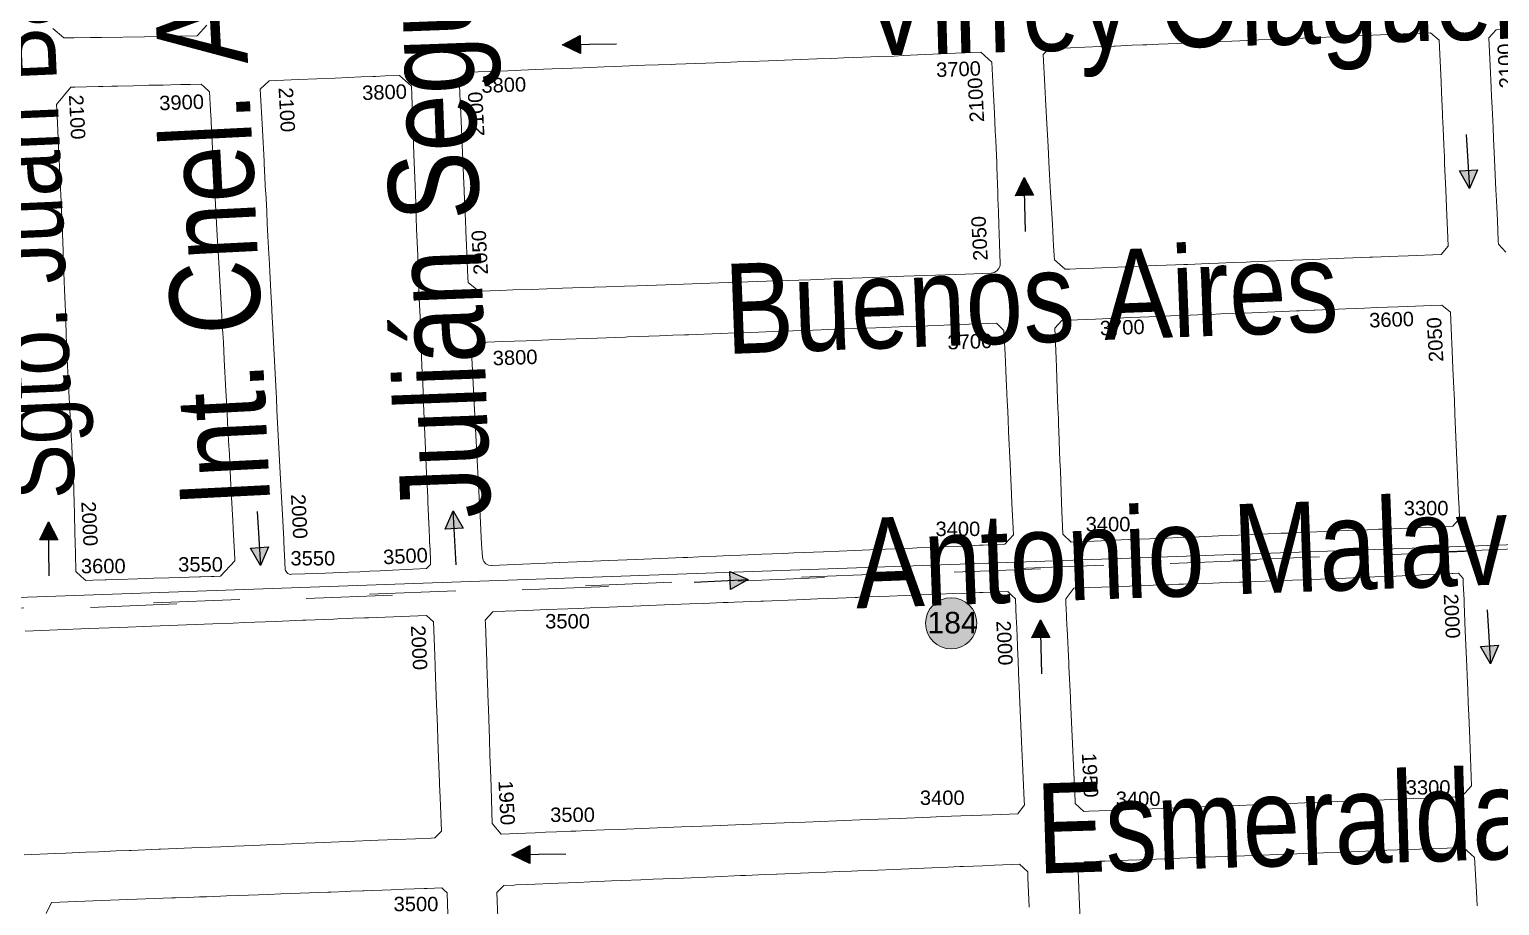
# Model space of a CAD drawing. Header units: millimetres. Extents: x 11558 to 23675, y 49449 to 61482.
# Drawn here: x 16954.5 to 17362.6, y 55592.7 to 55836 of the extents above; entities that cross this region are included whole.
import ezdxf

# ---------------------------------------------------------------- set-up
doc = ezdxf.new("R2010")
doc.units = ezdxf.units.MM
doc.linetypes.add('ACAD_ISO03W100', pattern=[30, 12, -18])
for name, color, linetype in [('0. plano base - nombres calles', 22, 'Continuous'), ('0. Plano Base - PLANO', 254, 'Continuous'), ('0. Plano base - sentido calles', 253, 'Continuous'), ('0.BARRIOS - DIVISIÓN', 12, 'ACAD_ISO03W100'), ('7. puesta en valor CC la lucila', 212, 'Continuous'), ('numeración', 7, 'Continuous')]:
    doc.layers.add(name, color=color, linetype=linetype)
doc.layers.add('Linea 184 IDA', color=7, linetype='Continuous', true_color=0x3d3d3d)
doc.layers.get('7. puesta en valor CC la lucila').off()
doc.styles.get("Standard").update_dxf_attribs({"font": 'arial.ttf'})

# ---------------------------------------------------------------- blocks, each defined once
blk = doc.blocks.new('MANZANAS')
at = {"layer": '0. Plano Base - PLANO', "color": 0, "linetype": 'Continuous', "lineweight": 5}
for points in [[(5636853.3, 6178648.37), (5636850.48, 6178649.37), (5636849.99, 6178650.21), (5636847.15, 6178655.11), (5636845.24, 6178658.4), (5636843.6, 6178661.23), (5636842.93, 6178662.39), (5636838.66, 6178669.75), (5636835.73, 6178674.8), (5636834.17, 6178677.49), (5636831.38, 6178682.3), (5636829.86, 6178684.92), (5636828.54, 6178687.19), (5636825.57, 6178692.3), (5636821.66, 6178699.04), (5636822.42, 6178701.93), (5636825.22, 6178703.5)], [(5636504.23, 6178538.06), (5636503.15, 6178534.16), (5636498.01, 6178531.38), (5636494.86, 6178529.68), (5636490.35, 6178527.24), (5636479.85, 6178521.57), (5636477.7, 6178520.41), (5636477.17, 6178520.12), (5636473.18, 6178517.97), (5636470.61, 6178516.58), (5636466.68, 6178517.54)], [(5636836.03, 6178425.69), (5636830.72, 6178434.98), (5636827.1, 6178441.34), (5636827.5, 6178443.69), (5636827.6, 6178444.27), (5636831.18, 6178446.31), (5636832.46, 6178447.04), (5636835.33, 6178448.67), (5636840.85, 6178451.81), (5636846.84, 6178455.22), (5636854.26, 6178459.44), (5636861.55, 6178463.59), (5636868.47, 6178467.52), (5636876.03, 6178471.82), (5636878.81, 6178473.4), (5636880.34, 6178474.27), (5636883.03, 6178475.8), (5636891.95, 6178480.87), (5636900.55, 6178485.77), (5636905.71, 6178488.7), (5636911.14, 6178491.78), (5636919.03, 6178496.27), (5636920.38, 6178495.92), (5636923.08, 6178495.2), (5636927.9, 6178487.03), (5636929.88, 6178483.68)], [(5636692.43, 6178351.37), (5636686.68, 6178361.43), (5636687.53, 6178364.11), (5636689.93, 6178365.49), (5636690.44, 6178365.78), (5636693.21, 6178367.37), (5636700.69, 6178371.65), (5636705.32, 6178374.31), (5636708.33, 6178376.04), (5636713.47, 6178378.98), (5636715.92, 6178380.38), (5636720.5, 6178383.01), (5636723.54, 6178384.75), (5636730.79, 6178388.9), (5636736.38, 6178392.11), (5636738.36, 6178393.24), (5636744.59, 6178396.81), (5636745.75, 6178397.47), (5636750.47, 6178400.18), (5636753.27, 6178401.78), (5636753.36, 6178401.83), (5636760.98, 6178406.2), (5636765.18, 6178408.6), (5636768.33, 6178410.41), (5636771.35, 6178412.14), (5636772.86, 6178413.01), (5636775.86, 6178414.72), (5636783.3, 6178418.99), (5636790.7, 6178423.23), (5636793.2, 6178424.66), (5636797.48, 6178427.11), (5636798.29, 6178427.58), (5636803.01, 6178430.28), (5636805.76, 6178431.85), (5636811.85, 6178435.34), (5636814.83, 6178434.47), (5636815.61, 6178433.11), (5636819.71, 6178425.93)], [(5636537.06, 6178365.5), (5636540.92, 6178367.7), (5636544.77, 6178369.9), (5636552.39, 6178374.24), (5636557.31, 6178377.05), (5636559.86, 6178378.5), (5636567.55, 6178382.89), (5636582.29, 6178391.3), (5636587.22, 6178394.1), (5636590.07, 6178395.73), (5636597.34, 6178399.88), (5636604, 6178403.68), (5636604.77, 6178404.12), (5636611.52, 6178407.96), (5636612.37, 6178408.45), (5636615.17, 6178410.05), (5636616.11, 6178410.58), (5636618.9, 6178412.17), (5636618.94, 6178412.2), (5636619.92, 6178412.76), (5636633.9, 6178420.73), (5636636.44, 6178420.02), (5636641.04, 6178411.91), (5636642.43, 6178409.47), (5636642.63, 6178409.13), (5636646.62, 6178402.1), (5636650.79, 6178394.76), (5636652.62, 6178391.54), (5636655.15, 6178387.09), (5636658.38, 6178381.41), (5636658.72, 6178380.81), (5636660.61, 6178377.48), (5636661.7, 6178375.55), (5636665.18, 6178369.43), (5636664.45, 6178366.97), (5636663.57, 6178366.47), (5636659.76, 6178364.28), (5636655.22, 6178361.68), (5636650.73, 6178359.11), (5636643.28, 6178354.85), (5636635.57, 6178350.43), (5636633.19, 6178349.07), (5636628.27, 6178346.25), (5636625.44, 6178344.64), (5636620.67, 6178341.91), (5636616.17, 6178339.33), (5636612.85, 6178337.43), (5636605.87, 6178333.43), (5636602.14, 6178331.29), (5636598.25, 6178329.07), (5636597.87, 6178328.85), (5636591.17, 6178325.01), (5636590.73, 6178324.76), (5636587.58, 6178322.96), (5636583.31, 6178320.51), (5636580.26, 6178318.77), (5636575.4, 6178315.98), (5636572.85, 6178314.52), (5636565.37, 6178310.24)], [(5636578.29, 6178298.62), (5636578.25, 6178302), (5636590.34, 6178308.87), (5636600.92, 6178314.88), (5636607.34, 6178318.53), (5636608.2, 6178319.01), (5636611.25, 6178320.75), (5636614.03, 6178322.32), (5636615.7, 6178323.27), (5636619.1, 6178325.2), (5636620.53, 6178326.02), (5636623.44, 6178327.67), (5636630.66, 6178331.77), (5636633.65, 6178333.47), (5636638.29, 6178336.1), (5636645.02, 6178339.92), (5636645.74, 6178340.34), (5636649.54, 6178342.49), (5636650.59, 6178343.09), (5636653.44, 6178344.71), (5636653.73, 6178344.87), (5636660.31, 6178348.61), (5636663.44, 6178350.39), (5636668.25, 6178353.12), (5636669.02, 6178353.56), (5636672.52, 6178355.55), (5636673.28, 6178355.35), (5636674.46, 6178355.04), (5636677.46, 6178349.75)]]:
    blk.add_lwpolyline(points, dxfattribs=at)
for points in [[(5636748.01, 6178588.41), (5636746.9, 6178587.78), (5636743.04, 6178588.72), (5636741.12, 6178591.95), (5636737.99, 6178597.25), (5636733.51, 6178604.82), (5636730.98, 6178609.1), (5636729.19, 6178612.12), (5636727, 6178615.82), (5636725.34, 6178618.62), (5636724.63, 6178619.83), (5636720.28, 6178627.18), (5636718.41, 6178630.34), (5636713.96, 6178637.87), (5636714.66, 6178639.97), (5636717.84, 6178641.8), (5636719.9, 6178642.98), (5636723.36, 6178644.97), (5636727.16, 6178647.15), (5636730.34, 6178648.98), (5636730.68, 6178649.17), (5636734.76, 6178651.52), (5636737.35, 6178653), (5636738.31, 6178653.55), (5636741.15, 6178655.19), (5636745.72, 6178657.81), (5636749.23, 6178659.83), (5636753.1, 6178662.05), (5636760.67, 6178666.4), (5636765.19, 6178669), (5636768.4, 6178670.84), (5636773.26, 6178673.63), (5636775.89, 6178675.14), (5636783.4, 6178679.46), (5636787.64, 6178681.89), (5636790.8, 6178683.7), (5636798.38, 6178688.06), (5636801.78, 6178690.01), (5636806.62, 6178692.79), (5636809.76, 6178692.09), (5636815.52, 6178682.08), (5636817.02, 6178679.49), (5636819.92, 6178674.45), (5636820.36, 6178673.68), (5636822, 6178670.84), (5636824.26, 6178666.9), (5636825.96, 6178663.96), (5636826.89, 6178662.33), (5636828.72, 6178659.17), (5636830.5, 6178656.08), (5636832.95, 6178651.82), (5636835.11, 6178648.07), (5636836.07, 6178646.39), (5636838.35, 6178642.44), (5636837.69, 6178639.55), (5636829.7, 6178635), (5636827.3, 6178633.63), (5636821.11, 6178630.1), (5636820.44, 6178629.72), (5636814.24, 6178626.18), (5636806.62, 6178621.84), (5636799.42, 6178617.73), (5636796.01, 6178615.78), (5636791.73, 6178613.34), (5636790.56, 6178612.67), (5636787.55, 6178610.96), (5636783.91, 6178608.88), (5636781.53, 6178607.53), (5636776.55, 6178604.69), (5636775.55, 6178604.12), (5636773.52, 6178602.96), (5636769.07, 6178600.42), (5636765.04, 6178598.12), (5636761.41, 6178596.05), (5636753.92, 6178591.78), (5636750.9, 6178590.06)], [(5636605.5, 6178507.46), (5636605.24, 6178507.32), (5636601.55, 6178508.09), (5636600.87, 6178509.26), (5636599.73, 6178511.24), (5636596.4, 6178517.01), (5636594.42, 6178520.43), (5636592.76, 6178523.3), (5636592.17, 6178524.33), (5636590.19, 6178527.76), (5636588.67, 6178530.39), (5636587.77, 6178531.96), (5636583.45, 6178539.42), (5636579.12, 6178546.92), (5636577.05, 6178550.51), (5636575.42, 6178553.34), (5636573.91, 6178555.95), (5636574.69, 6178559.93), (5636577.05, 6178561.28), (5636579.79, 6178562.84), (5636584.17, 6178565.34), (5636586.36, 6178566.59), (5636587.35, 6178567.16), (5636592.8, 6178570.27), (5636594.85, 6178571.44), (5636602.31, 6178575.7), (5636607.47, 6178578.64), (5636609.91, 6178580.03), (5636613.54, 6178582.1), (5636617.24, 6178584.2), (5636623.71, 6178587.87), (5636624.78, 6178588.48), (5636632.03, 6178592.59), (5636636.54, 6178595.15), (5636639.56, 6178596.86), (5636642.67, 6178598.63), (5636647.15, 6178601.17), (5636654.89, 6178605.56), (5636658.83, 6178607.8), (5636662.44, 6178609.85), (5636665.24, 6178611.44), (5636669.94, 6178614.11), (5636673.78, 6178616.3), (5636677.48, 6178618.41), (5636679.67, 6178619.68), (5636684.91, 6178622.71), (5636688.65, 6178624.88), (5636692.28, 6178626.98), (5636698.32, 6178630.48), (5636699.64, 6178630.13), (5636702.32, 6178629.43), (5636706.09, 6178622.99), (5636707.79, 6178620.09), (5636709.49, 6178617.18), (5636712.02, 6178612.84), (5636713.35, 6178610.57), (5636716.43, 6178605.27), (5636717.02, 6178604.22), (5636720.48, 6178598.05), (5636721.3, 6178596.6), (5636723.11, 6178593.37), (5636724.89, 6178590.19), (5636727.44, 6178585.66), (5636730.22, 6178580.74), (5636730.39, 6178580.34), (5636730.5, 6178579.47), (5636730.32, 6178578.61), (5636729.86, 6178577.86), (5636729.18, 6178577.32), (5636722.92, 6178573.81), (5636715.74, 6178569.74), (5636713.05, 6178568.21), (5636708.09, 6178565.4), (5636700.6, 6178561.15), (5636693.05, 6178556.87), (5636690.53, 6178555.45), (5636685.53, 6178552.61), (5636682.69, 6178551.01), (5636677.87, 6178548.28), (5636677.09, 6178547.84), (5636670.32, 6178544.01), (5636663.38, 6178540.08), (5636654.81, 6178535.25), (5636648.24, 6178531.54), (5636646.1, 6178530.34), (5636643.52, 6178528.89), (5636640.54, 6178527.2), (5636636.1, 6178524.7), (5636633.25, 6178523.1), (5636633.12, 6178523.03), (5636630.35, 6178521.47), (5636625.51, 6178518.74), (5636617.91, 6178514.45), (5636613.47, 6178511.95), (5636610.47, 6178510.26)], [(5636790.6, 6178525.5), (5636783.35, 6178521.34), (5636780.23, 6178522.23), (5636778.12, 6178525.94), (5636777.22, 6178527.51), (5636774.45, 6178532.38), (5636771.54, 6178537.48), (5636770.16, 6178539.91), (5636766.07, 6178547.09), (5636765.22, 6178548.59), (5636764.33, 6178550.14), (5636762.88, 6178552.68), (5636761.71, 6178554.74), (5636757.29, 6178562.49), (5636756.08, 6178564.63), (5636751.94, 6178571.9), (5636752.64, 6178574.67), (5636756.47, 6178576.88), (5636760.76, 6178579.35), (5636769.26, 6178584.24), (5636775.94, 6178588.06), (5636778.85, 6178589.73), (5636781.19, 6178591.06), (5636783.62, 6178592.46), (5636787.3, 6178594.56), (5636788.52, 6178595.26), (5636791, 6178596.68), (5636795.6, 6178599.31), (5636798.48, 6178600.96), (5636805.85, 6178605.17), (5636809.25, 6178607.12), (5636810, 6178607.55), (5636813.54, 6178609.57), (5636813.63, 6178609.62), (5636821.12, 6178613.91), (5636825.63, 6178616.49), (5636828.58, 6178618.18), (5636833.73, 6178621.13), (5636835.98, 6178622.41), (5636841.76, 6178625.72), (5636844.3, 6178627.17), (5636847.37, 6178626.49), (5636849.61, 6178622.61), (5636852.77, 6178617.11), (5636855.1, 6178613.07), (5636857.03, 6178609.72), (5636859.6, 6178605.27), (5636861.5, 6178601.97), (5636865.76, 6178594.56), (5636869.96, 6178587.27), (5636873.16, 6178581.72), (5636874.5, 6178579.39), (5636876.03, 6178576.73), (5636875.95, 6178576.45), (5636875.52, 6178574.9), (5636875.28, 6178574.05), (5636873.06, 6178572.78), (5636870.33, 6178571.21), (5636866.59, 6178569.06), (5636865.72, 6178568.57), (5636862.65, 6178566.81), (5636859.01, 6178564.72), (5636858.47, 6178564.41), (5636858.14, 6178564.22), (5636857.36, 6178563.78), (5636854.72, 6178562.26), (5636852.09, 6178560.75), (5636851.71, 6178560.53), (5636844.28, 6178556.28), (5636842.55, 6178555.29), (5636840.72, 6178554.23), (5636840.67, 6178554.21), (5636836.69, 6178551.93), (5636835.63, 6178551.32), (5636833.94, 6178550.35), (5636829.21, 6178547.63), (5636826.88, 6178546.3), (5636821.9, 6178543.44), (5636818.85, 6178541.7), (5636814.2, 6178539.03), (5636809.01, 6178536.05), (5636806.56, 6178534.65), (5636803.33, 6178532.8), (5636802.28, 6178532.2), (5636799.06, 6178530.35), (5636795.4, 6178528.25), (5636791.54, 6178526.04)], [(5636642.75, 6178441.06), (5636641.9, 6178441.03), (5636641.1, 6178441.3), (5636640.75, 6178441.54), (5636640.21, 6178442.19), (5636640.16, 6178442.27), (5636638.36, 6178445.32), (5636634.37, 6178452.11), (5636630.03, 6178459.48), (5636625.6, 6178467.02), (5636622.98, 6178471.47), (5636621.23, 6178474.44), (5636620.96, 6178474.9), (5636616.94, 6178481.72), (5636616.65, 6178482.23), (5636611.16, 6178491.56), (5636611.93, 6178494.74), (5636617.67, 6178498), (5636620.39, 6178499.54), (5636623.25, 6178501.16), (5636625.36, 6178502.36), (5636628.71, 6178504.26), (5636632.83, 6178506.6), (5636640.43, 6178510.91), (5636647.21, 6178514.76), (5636647.87, 6178515.14), (5636655.5, 6178519.46), (5636658.69, 6178521.28), (5636661.5, 6178522.87), (5636662.51, 6178523.44), (5636670.18, 6178527.8), (5636673.91, 6178529.91), (5636677.56, 6178531.98), (5636683.01, 6178535.08), (5636685.32, 6178536.39), (5636692.61, 6178540.53), (5636700.19, 6178544.83), (5636707.76, 6178549.13), (5636715.28, 6178553.39), (5636722.8, 6178557.66), (5636725.61, 6178559.26), (5636729.34, 6178561.37), (5636730.24, 6178561.88), (5636736.91, 6178565.67), (5636739.65, 6178564.87), (5636742.19, 6178560.48), (5636742.97, 6178559.15), (5636745.21, 6178555.28), (5636746.44, 6178553.16), (5636747.35, 6178551.59), (5636749.56, 6178547.79), (5636750.09, 6178546.87), (5636752.02, 6178543.55), (5636753.79, 6178540.5), (5636758.28, 6178532.76), (5636762.51, 6178525.47), (5636763.77, 6178523.3), (5636767.25, 6178517.3), (5636768.16, 6178515.73), (5636767.23, 6178512.26), (5636765.13, 6178511.06), (5636762.05, 6178509.29), (5636761.13, 6178508.77), (5636759.89, 6178508.05), (5636757.03, 6178506.41), (5636753.48, 6178504.38), (5636750.35, 6178502.59), (5636746.12, 6178500.16), (5636745.01, 6178499.53), (5636738.45, 6178495.77), (5636736.5, 6178494.65), (5636731.08, 6178491.55), (5636723.54, 6178487.23), (5636716.38, 6178483.13), (5636713.81, 6178481.66), (5636708.64, 6178478.69), (5636703.62, 6178475.81), (5636700.97, 6178474.3), (5636697.74, 6178472.45), (5636693.45, 6178469.99), (5636690.84, 6178468.49), (5636689.61, 6178467.79), (5636686.1, 6178465.78), (5636678.27, 6178461.29), (5636671.8, 6178457.58), (5636664.06, 6178453.15), (5636659.97, 6178450.81), (5636656.63, 6178448.9), (5636649.12, 6178444.59), (5636643.56, 6178441.41), (5636643.53, 6178441.39)], [(5636822.15, 6178457.24), (5636820.97, 6178456.56), (5636817.8, 6178457.45), (5636817.47, 6178458.01), (5636813.49, 6178464.87), (5636808.45, 6178473.55), (5636803.37, 6178482.3), (5636803.02, 6178482.89), (5636798.67, 6178490.39), (5636798.17, 6178491.26), (5636793.43, 6178499.42), (5636792.95, 6178500.25), (5636790.55, 6178504.37), (5636789.95, 6178505.41), (5636789.25, 6178506.62), (5636789.86, 6178510.29), (5636791.54, 6178511.24), (5636793.35, 6178512.27), (5636796.53, 6178514.07), (5636801.74, 6178517.02), (5636804.97, 6178518.85), (5636808.13, 6178520.64), (5636809.04, 6178521.16), (5636811.25, 6178522.41), (5636812.91, 6178523.35), (5636815.29, 6178524.7), (5636816.35, 6178525.3), (5636823.45, 6178529.33), (5636826.67, 6178531.15), (5636829.94, 6178533), (5636830.7, 6178533.43), (5636837.88, 6178537.5), (5636845.17, 6178541.63), (5636853.8, 6178546.56), (5636862.57, 6178551.58), (5636865.78, 6178553.43), (5636867.73, 6178554.55), (5636870.59, 6178556.19), (5636873.07, 6178557.62), (5636873.76, 6178558.02), (5636881.26, 6178562.33), (5636881.41, 6178562.42), (5636882.71, 6178563.17), (5636884.53, 6178562.53), (5636885.23, 6178561.31), (5636887.48, 6178557.39), (5636887.98, 6178556.51), (5636891.77, 6178549.89), (5636896.68, 6178541.32), (5636897.97, 6178539.07), (5636899.91, 6178535.69), (5636901.74, 6178532.48), (5636903.4, 6178529.59), (5636906.74, 6178523.77), (5636913.19, 6178512.5), (5636912.12, 6178508.54), (5636910.59, 6178507.67), (5636907.6, 6178505.97), (5636903.86, 6178503.83), (5636900.55, 6178501.94), (5636896.99, 6178499.92), (5636893.44, 6178497.89), (5636890.29, 6178496.1), (5636884.35, 6178492.7), (5636876.03, 6178487.96), (5636868.93, 6178483.91), (5636861.69, 6178479.78), (5636858.62, 6178478.04), (5636856.2, 6178476.66), (5636856.16, 6178476.63), (5636854.49, 6178475.68), (5636851.6, 6178474.03), (5636847.13, 6178471.48), (5636846.26, 6178470.98), (5636839.82, 6178467.31), (5636835.04, 6178464.59), (5636832.69, 6178463.25), (5636827.96, 6178460.55), (5636824.66, 6178458.67)], [(5636595.06, 6178413.4), (5636594.36, 6178413.35), (5636594.03, 6178413.41), (5636593.44, 6178413.73), (5636593.2, 6178413.97), (5636589.32, 6178420.58), (5636588.98, 6178421.16), (5636584.64, 6178428.55), (5636583.94, 6178429.75), (5636579.61, 6178437.12), (5636575.22, 6178444.59), (5636570.76, 6178452.19), (5636569.04, 6178455.12), (5636568.27, 6178456.43), (5636566.5, 6178459.44), (5636563.85, 6178463.95), (5636562.09, 6178466.96), (5636558.45, 6178473.14), (5636557.75, 6178474.34), (5636555.56, 6178478.06), (5636554.98, 6178479.06), (5636553.17, 6178482.14), (5636551.23, 6178485.44), (5636549.37, 6178488.61), (5636548.81, 6178489.56), (5636546.3, 6178493.85), (5636544.51, 6178496.88), (5636542.8, 6178499.8), (5636540.15, 6178504.31), (5636539.99, 6178504.59), (5636536.03, 6178511.33), (5636535.74, 6178511.82), (5636531.3, 6178519.38), (5636525.57, 6178529.13), (5636526.73, 6178532.3), (5636533.8, 6178536.37), (5636542.64, 6178541.45), (5636548.9, 6178545.05), (5636551.64, 6178546.62), (5636552.33, 6178547.02), (5636554.65, 6178548.35), (5636558.07, 6178550.32), (5636562.47, 6178549.23), (5636563.66, 6178547.11), (5636567.52, 6178540.24), (5636571.78, 6178532.68), (5636576.05, 6178525.13), (5636577.27, 6178523), (5636578.5, 6178520.84), (5636580.38, 6178517.53), (5636582, 6178514.67), (5636584.71, 6178509.92), (5636585.71, 6178508.17), (5636588.98, 6178502.41), (5636591.53, 6178497.93), (5636593.23, 6178494.95), (5636594.02, 6178493.55), (5636595.12, 6178491.63), (5636595.59, 6178490.8), (5636597.41, 6178487.59), (5636601.77, 6178479.97), (5636603.13, 6178477.62), (5636604.54, 6178475.17), (5636606.03, 6178472.58), (5636610.36, 6178465.07), (5636612.32, 6178461.67), (5636614.79, 6178457.36), (5636619.08, 6178449.93), (5636619.72, 6178448.82), (5636621.67, 6178445.43), (5636623.61, 6178442.06), (5636624.64, 6178440.28), (5636625.48, 6178438.81), (5636625.51, 6178438.77), (5636627.64, 6178435.06), (5636628.35, 6178433.83), (5636627.85, 6178432.3), (5636624.61, 6178430.4), (5636618.14, 6178426.59), (5636616.76, 6178425.77), (5636614.19, 6178424.3), (5636611.9, 6178422.98), (5636609.16, 6178421.4), (5636601.72, 6178417.18), (5636595.42, 6178413.61)], [(5636547.17, 6178386.69), (5636545.44, 6178385.72), (5636543.83, 6178386.15), (5636541.87, 6178386.67), (5636539.46, 6178391.04), (5636538.02, 6178393.65), (5636536.65, 6178396.12), (5636534.17, 6178400.6), (5636532.55, 6178403.54), (5636531.07, 6178406.22), (5636529.07, 6178409.84), (5636527.39, 6178412.7), (5636526.79, 6178413.72), (5636526.08, 6178414.94), (5636524.69, 6178417.29), (5636523.39, 6178419.5), (5636522.46, 6178421.09), (5636519.72, 6178425.75), (5636518.05, 6178428.59), (5636514.29, 6178434.97), (5636513.6, 6178436.14), (5636509.26, 6178443.71), (5636507.21, 6178447.32), (5636505.04, 6178451.13), (5636503.07, 6178454.6), (5636501.86, 6178456.71), (5636500.66, 6178458.83), (5636496.4, 6178466.31), (5636492.04, 6178473.91), (5636489.88, 6178477.63), (5636489.13, 6178478.93), (5636487.79, 6178481.25), (5636487.66, 6178481.46), (5636485.92, 6178484.46), (5636484.28, 6178487.29), (5636482.1, 6178491.07), (5636477.88, 6178498.35), (5636477.53, 6178498.94), (5636477.35, 6178499.27), (5636478.66, 6178505.36), (5636479.63, 6178505.89), (5636482.46, 6178507.45), (5636485.36, 6178509.05), (5636486.4, 6178509.62), (5636488.65, 6178510.86), (5636490.02, 6178511.61), (5636493.78, 6178513.68), (5636497.61, 6178515.79), (5636501.13, 6178517.72), (5636502.98, 6178518.75), (5636505.39, 6178520.07), (5636507.79, 6178521.39), (5636510.37, 6178522.81), (5636511.42, 6178522.53), (5636513.42, 6178522.01), (5636516.08, 6178517.46), (5636517.43, 6178515.15), (5636517.49, 6178515.05), (5636518.75, 6178512.89), (5636524.82, 6178502.51), (5636529.25, 6178494.99), (5636533.69, 6178487.55), (5636535.19, 6178485.04), (5636538.35, 6178479.75), (5636540.15, 6178476.73), (5636542.57, 6178472.67), (5636546.96, 6178465.28), (5636547.61, 6178464.2), (5636548.93, 6178461.95), (5636551.32, 6178457.89), (5636555.73, 6178450.39), (5636558.69, 6178445.36), (5636560.25, 6178442.71), (5636561.71, 6178440.24), (5636562.83, 6178438.33), (5636564.7, 6178435.16), (5636566.99, 6178431.27), (5636569.08, 6178427.71), (5636570.78, 6178424.82), (5636574.03, 6178419.3), (5636575.13, 6178417.44), (5636579.41, 6178410.17), (5636579.69, 6178409.7), (5636578.13, 6178404.02), (5636576.62, 6178403.18), (5636575.88, 6178402.76), (5636573.35, 6178401.34), (5636573.06, 6178401.18), (5636565.63, 6178397.02), (5636561.9, 6178394.94), (5636558.04, 6178392.77), (5636553.26, 6178390.1), (5636550.4, 6178388.5), (5636550.14, 6178388.35)], [(5636686.22, 6178379.82), (5636680.27, 6178376.42), (5636676.72, 6178377.92), (5636673.49, 6178383.64), (5636671.7, 6178386.82), (5636669.42, 6178390.87), (5636669.36, 6178390.96), (5636667.47, 6178394.3), (5636665.17, 6178398.39), (5636661.12, 6178405.55), (5636659.18, 6178408.99), (5636657.22, 6178412.48), (5636657.2, 6178412.51), (5636656.82, 6178413.19), (5636654.61, 6178417.09), (5636649.43, 6178426.27), (5636648.98, 6178427.07), (5636649.78, 6178430.12), (5636652.34, 6178431.58), (5636652.76, 6178431.82), (5636655.29, 6178433.27), (5636657.91, 6178434.77), (5636662.81, 6178437.56), (5636667.85, 6178440.44), (5636670.48, 6178441.94), (5636673.22, 6178443.51), (5636677.85, 6178446.15), (5636685.46, 6178450.5), (5636693.13, 6178454.87), (5636697.28, 6178457.24), (5636700.52, 6178459.09), (5636705.34, 6178461.84), (5636706.53, 6178462.53), (5636707.97, 6178463.35), (5636714.42, 6178467.03), (5636715.07, 6178467.4), (5636723.01, 6178471.93), (5636728.09, 6178474.83), (5636730.77, 6178476.35), (5636737.18, 6178480.01), (5636737.67, 6178480.29), (5636738.03, 6178480.5), (5636745.47, 6178484.74), (5636753.04, 6178489.05), (5636757.82, 6178491.78), (5636760.64, 6178493.39), (5636764.06, 6178495.34), (5636767.23, 6178497.14), (5636768.11, 6178497.65), (5636771.69, 6178499.69), (5636774.01, 6178501.01), (5636775.59, 6178500.54), (5636776.87, 6178500.16), (5636779.52, 6178495.57), (5636780.02, 6178494.7), (5636782.03, 6178491.21), (5636784.7, 6178486.57), (5636785.25, 6178485.6), (5636787.15, 6178482.3), (5636789.05, 6178479), (5636791.25, 6178475.19), (5636793.41, 6178471.43), (5636797.65, 6178464.07), (5636799.7, 6178460.51), (5636801.66, 6178457.1), (5636804.81, 6178451.63), (5636805.42, 6178450.57), (5636804.96, 6178447.56), (5636798.77, 6178444.03), (5636791.18, 6178439.7), (5636786.7, 6178437.15), (5636783.82, 6178435.5), (5636776.33, 6178431.23), (5636768.68, 6178426.87), (5636761.23, 6178422.61), (5636753.65, 6178418.29), (5636750.69, 6178416.6), (5636746.47, 6178414.19), (5636742.98, 6178412.2), (5636738.69, 6178409.75), (5636731.23, 6178405.5), (5636723.76, 6178401.24), (5636716.04, 6178396.83), (5636708.61, 6178392.59), (5636705.18, 6178390.63), (5636700.93, 6178388.21), (5636698.3, 6178386.71), (5636697.1, 6178386.02), (5636693.59, 6178384.02), (5636690.93, 6178382.51), (5636688.51, 6178381.12)]]:
    blk.add_lwpolyline(points, close=True, dxfattribs=at)
blk = doc.blocks.new('184 ida')
at = {"layer": 'Linea 184 IDA', "lineweight": 211, "true_color": 0xededed}
h = blk.add_hatch(color=7, dxfattribs=at)
h.dxf.hatch_style = 1
edge = h.paths.add_edge_path()
edge.add_arc((0, 0), 7.11, 0, 360)
at = {"layer": 'Linea 184 IDA', "lineweight": 9}
blk.add_circle((0, 0), 7.11, dxfattribs=at)
at = {"layer": 'Linea 184 IDA', "lineweight": 15, "insert": (-6.6, 3.17), "char_height": 6, "attachment_point": 1}
blk.add_mtext_dynamic_manual_height_columns('184', width=16.4579, gutter_width=12.5, heights=[0], dxfattribs=at)

msp = doc.modelspace()

# ---------------------------------------------------------------- hatches: boundary and pattern name
at = {"layer": '0. Plano base - sentido calles', "linetype": 'Continuous', "lineweight": 25, "ltscale": 2, "true_color": 0x1a1a1a}
h = msp.add_hatch(color=250, dxfattribs=at)
h.dxf.hatch_style = 1
h.paths.add_polyline_path([(17102.43, 55831.75), (17107.46, 55829.3), (17107.43, 55831.8)])
h.paths.add_polyline_path([(17102.43, 55831.75), (17107.43, 55831.8), (17107.4, 55834.3)])
h = msp.add_hatch(color=250, dxfattribs=at)
h.dxf.hatch_style = 1
h.paths.add_polyline_path([(17354.27, 55791.89), (17356.47, 55797.03), (17353.97, 55796.89)])
h.paths.add_polyline_path([(17354.27, 55791.89), (17353.97, 55796.89), (17351.48, 55796.74)])
h = msp.add_hatch(color=250, dxfattribs=at)
h.dxf.hatch_style = 1
h.paths.add_polyline_path([(17230.59, 55794.91), (17228.22, 55789.85), (17230.72, 55789.91)])
h.paths.add_polyline_path([(17230.59, 55794.91), (17230.72, 55789.91), (17233.22, 55789.98)])
h = msp.add_hatch(color=250, dxfattribs=at)
h.dxf.hatch_style = 1
h.paths.add_polyline_path([(16959.78, 55699.32), (16957.33, 55694.29), (16959.83, 55694.32)])
h.paths.add_polyline_path([(16959.78, 55699.32), (16959.83, 55694.32), (16962.33, 55694.35)])
h = msp.add_hatch(color=250, dxfattribs=at)
h.dxf.hatch_style = 1
h.paths.add_polyline_path([(17072.1, 55702.37), (17069.88, 55697.24), (17072.37, 55697.38)])
h.paths.add_polyline_path([(17072.1, 55702.37), (17072.37, 55697.38), (17074.87, 55697.52)])
h = msp.add_hatch(color=250, dxfattribs=at)
h.dxf.hatch_style = 1
h.paths.add_polyline_path([(17018.6, 55687.2), (17020.8, 55692.33), (17018.3, 55692.19)])
h.paths.add_polyline_path([(17018.6, 55687.2), (17018.3, 55692.19), (17015.81, 55692.04)])
h = msp.add_hatch(color=250, dxfattribs=at)
h.dxf.hatch_style = 1
h.paths.add_polyline_path([(17154, 55683.29), (17148.88, 55685.54), (17149, 55683.04)])
h.paths.add_polyline_path([(17154, 55683.29), (17149, 55683.04), (17149.12, 55680.55)])
h = msp.add_hatch(color=250, dxfattribs=at)
h.dxf.hatch_style = 1
h.paths.add_polyline_path([(17235.15, 55672.12), (17232.78, 55667.06), (17235.28, 55667.12)])
h.paths.add_polyline_path([(17235.15, 55672.12), (17235.28, 55667.12), (17237.78, 55667.18)])
h = msp.add_hatch(color=250, dxfattribs=at)
h.dxf.hatch_style = 1
h.paths.add_polyline_path([(17360.09, 55659.89), (17362.3, 55665.03), (17359.8, 55664.88)])
h.paths.add_polyline_path([(17360.09, 55659.89), (17359.8, 55664.88), (17357.31, 55664.73)])
h = msp.add_hatch(color=250, dxfattribs=at)
h.dxf.hatch_style = 1
h.paths.add_polyline_path([(17088.38, 55606.85), (17093.41, 55604.4), (17093.38, 55606.9)])
h.paths.add_polyline_path([(17088.38, 55606.85), (17093.38, 55606.9), (17093.35, 55609.4)])

# ---------------------------------------------------------------- linework, layer by layer
at = {"layer": '0. Plano base - sentido calles', "color": 250, "linetype": 'Continuous', "lineweight": 25, "ltscale": 2, "true_color": 0x1a1a1a}
for points in [[(17117.43, 55831.91), (17102.43, 55831.75), (17107.4, 55834.3), (17107.46, 55829.3), (17102.43, 55831.75)], [(17353.39, 55806.87), (17354.27, 55791.89), (17351.48, 55796.74), (17356.47, 55797.03), (17354.27, 55791.89)], [(17230.97, 55779.92), (17230.59, 55794.91), (17233.22, 55789.98), (17228.22, 55789.85), (17230.59, 55794.91)], [(16959.93, 55684.32), (16959.78, 55699.32), (16962.33, 55694.35), (16957.33, 55694.29), (16959.78, 55699.32)], [(17017.72, 55702.17), (17018.6, 55687.2), (17015.81, 55692.04), (17020.8, 55692.33), (17018.6, 55687.2)], [(17072.92, 55687.39), (17072.1, 55702.37), (17074.87, 55697.52), (17069.88, 55697.24), (17072.1, 55702.37)], [(17139.01, 55682.56), (17154, 55683.29), (17149.12, 55680.55), (17148.88, 55685.54), (17154, 55683.29)], [(17359.22, 55674.86), (17360.09, 55659.89), (17357.31, 55664.73), (17362.3, 55665.03), (17360.09, 55659.89)], [(17235.53, 55657.12), (17235.15, 55672.12), (17237.78, 55667.18), (17232.78, 55667.06), (17235.15, 55672.12)], [(17103.38, 55607.01), (17088.38, 55606.85), (17093.35, 55609.4), (17093.41, 55604.4), (17088.38, 55606.85)]]:
    msp.add_lwpolyline(points, dxfattribs=at)
at = {"layer": '0.BARRIOS - DIVISIÓN', "color": 14, "lineweight": 18, "ltscale": 2}
for points in [[(16311.92, 55648.81), (17552.48, 55699.13), (17505.57, 56634.4), (17339.24, 57366.84), (17027.55, 58263.71), (16421.34, 58257.46)], [(15243.48, 55607.68), (15214.21, 55300.54), (15052.83, 55293.83), (15112.91, 54921.92), (14987.64, 54310.9), (17059.08, 54362.46), (17585.92, 54374.44), (17552.48, 55699.13), (15243.48, 55607.68)]]:
    msp.add_lwpolyline(points, dxfattribs=at)
at = {"layer": 'Linea 184 IDA', "lineweight": 15}
msp.add_lwpolyline([(16878.08, 55675.73), (16878.08, 55675.73), (17560.61, 55699.89), (18038.89, 55717.75), (18690.12, 55742.26), (19230.3, 55762.91), (19236.52, 55614.09), (19251.64, 55253.73), (19262.26, 55226.04), (19274.53, 55208.74), (19283.65, 54973.8), (19287.89, 54757.11), (19014.44, 54750.37), (18782.58, 54745.19), (18798.61, 54167.16), (18802.28, 53937.09), (19426.76, 53949.15), (19593.58, 53953.2), (19584.37, 53851.92), (19560.85, 53617.56), (19560.94, 53604.07), (19532.14, 53324.74)], dxfattribs=at)

# ---------------------------------------------------------------- block references
at = {"layer": '0. Plano Base - PLANO', "color": 28, "lineweight": 5, "true_color": 0x0d0d0d, "rotation": 332.5463477508169}
msp.add_blockref('MANZANAS', (-7833237.48, -2828296.13), dxfattribs=at)
at = {"layer": '7. puesta en valor CC la lucila', "color": 250, "lineweight": 30, "rotation": 332.5463477508169}
msp.add_blockref('MANZANAS', (-7833237.48, -2828296.13), dxfattribs=at)
at = {"layer": 'Linea 184 IDA', "lineweight": 15}
msp.add_blockref('184 ida', (17210.37, 55671.14), dxfattribs=at)

# ---------------------------------------------------------------- texts
at = {"layer": '0. plano base - nombres calles', "color": 250, "lineweight": 15, "true_color": 0x1a1a1a, "attachment_point": 1}
for s, width, insert, char_height, rotation in [('{\\fArial Narrow|b0|i0|c0|p34;Int. Cnel. Amaro Ávalos}', 329.255, (16996.4, 55702.94), 25, 92.8964), ('{\\fArial Narrow|b0|i0|c0|p34;Julián Segundo Agüero}', 329.255, (17057.6, 55699.74), 25, 92.1477), ('{\\fArial Narrow|b0|i0|c0|p34;Sgto. Juan Bautista Cabral}', 366.1471, (16947.19, 55705), 20, 92.4945), ('{\\fArial Narrow|b0|i0|c0|p34;Virrey Olaguer y Feliú}', 329.255, (17185.13, 55853.67), 25, 1.5253), ('{\\fArial Narrow|b0|i0|c0|p34;Buenos Aires}', 329.255, (17147.01, 55770.87), 25, 2.1387), ('{\\fArial Narrow|b0|i0|c0|p34;Antonio Malaver}', 329.255, (17183.12, 55700.23), 25, 2.1387), ('{\\fArial Narrow|b0|i0|c0|p34;Esmeralda}', 329.255, (17233.6, 55626.62), 25, 1.778)]:
    msp.add_mtext_dynamic_manual_height_columns(s, width=width, gutter_width=12.5, heights=[0], dxfattribs=dict(at, insert=insert, char_height=char_height, rotation=rotation))
at = {"layer": 'numeración', "color": 251, "true_color": 0x606162, "char_height": 4, "attachment_point": 1}
for s, insert, rotation in [('2100', (17362.63, 55819.6), 93.0143), ('3700', (17206.12, 55826.81), 1.9512), ('3800', (17079.87, 55822.4), 1.9512), ('2100', (17215.56, 55810.14), 93.0143), ('2100', (16969.41, 55818), 272.9402), ('3900', (16990.43, 55817.57), 1.9512), ('2100', (17027.63, 55820.02), 272.9402), ('3800', (17046.77, 55820.4), 1.9512), ('2100', (17076.82, 55806.23), 93.0143), ('2050', (17216.55, 55771.7), 93.0143), ('2050', (17077.81, 55767.79), 93.0143), ('3600', (17326.35, 55757.26), 1.9512), ('2050', (17343.04, 55743.59), 93.0143), ('3700', (17251.59, 55755.07), 1.9512), ('3700', (17209.28, 55751.16), 1.9512), ('3800', (17083.03, 55746.74), 1.9512), ('2000', (16972.85, 55705.08), 272.9402), ('2000', (17031.07, 55707.1), 272.9402), ('3500', (17052.55, 55691.49), 2.9457), ('2000', (17351.09, 55679.44), 272.9402), ('2000', (17064.35, 55670.66), 272.9402), ('2000', (17226.88, 55671.97), 272.9402), ('1950', (17250.63, 55635.25), 272.9402), ('1950', (17088.66, 55627.59), 272.9402)]:
    msp.add_mtext_dynamic_manual_height_columns(s, width=16.0314, gutter_width=12.5, heights=[0], dxfattribs=dict(at, insert=insert, rotation=rotation))
for s, insert in [('3300', (17336.01, 55705.11)), ('3400', (17206.02, 55699.36)), ('3400', (17247.7, 55700.67)), ('3550', (17026.94, 55691.2)), ('3600', (16968.76, 55689.03)), ('3550', (16995.76, 55689.5)), ('3500', (17097.65, 55673.71)), ('3300', (17336.57, 55627.57)), ('3400', (17201.68, 55624.7)), ('3400', (17256.06, 55624.42)), ('3500', (17099.03, 55619.98)), ('3500', (17055.57, 55595.19))]:
    msp.add_mtext_dynamic_manual_height_columns(s, width=16.0314, gutter_width=12.5, heights=[0], dxfattribs=dict(at, insert=insert))

doc.saveas('drawing.dxf')
